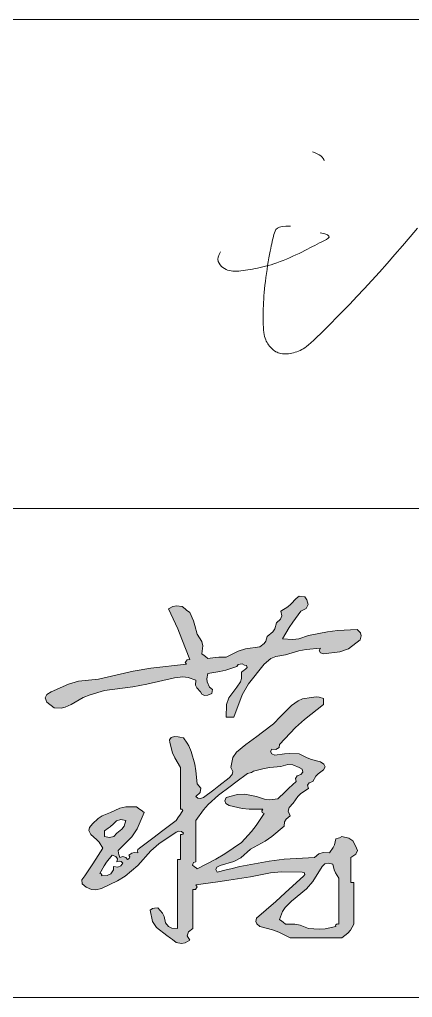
# Model space of a CAD drawing. Header units: millimetres. Extents: x 48 to 11980, y 100 to 8500.
# Drawn here: x 11422.6 to 11536.3, y 2076.8 to 2359.3 of the extents above; entities that cross this region are included whole.
import ezdxf

# ---------------------------------------------------------------- set-up
doc = ezdxf.new("R2010")
doc.units = ezdxf.units.MM
doc.linetypes.add('XKITLINE00', pattern=[0])
doc.layers.add('OtherObjectType', color=1, linetype='Continuous', lineweight=0)

# ---------------------------------------------------------------- blocks, each defined once
blk = doc.blocks.new('*A5')
at = {"layer": 'OtherObjectType'}
for points in [[(11480.27, 2175.09), (11482.39, 2175.05), (11485.88, 2176.8), (11487.97, 2177.44), (11492.08, 2178.04), (11493.37, 2179.01), (11493.88, 2179.7), (11494.28, 2181.03), (11495.86, 2182.36), (11496.46, 2183.27), (11496.92, 2185.02), (11498.13, 2186.07), (11498.49, 2186.97), (11498.24, 2188.34), (11500.19, 2189.66), (11501.09, 2190.41), (11502.64, 2192), (11503.52, 2192.66), (11505.12, 2192.49), (11505.72, 2191.67), (11506.14, 2190.27), (11505.54, 2189.14), (11503.96, 2188.34), (11501.65, 2185.23), (11500.59, 2183.63), (11498.68, 2180.37), (11501.7, 2180.15), (11503.42, 2180.38), (11506.16, 2181.37), (11511.69, 2182.41), (11514.55, 2182.75), (11520.25, 2183.03), (11521.23, 2182.06), (11521.47, 2181.23), (11521.13, 2180.04), (11517.76, 2177.53), (11515.23, 2176.58), (11510.56, 2176.05), (11509.7, 2176.35), (11509.34, 2177.05), (11509.68, 2177.71), (11505.54, 2177.28), (11503.45, 2176.87), (11499.56, 2175.72), (11496.78, 2175.29), (11495.3, 2174.65), (11493.4, 2173.06), (11488.81, 2167.36), (11486.98, 2164.2), (11484.59, 2157.78), (11482.39, 2157.78), (11482.44, 2161.36), (11483.13, 2163.31), (11485.47, 2166.42), (11486.56, 2167.99), (11486.86, 2168.96), (11486.8, 2170.74), (11488.12, 2171.73), (11488.46, 2172.06), (11488.22, 2172.63), (11487.68, 2172.73), (11487, 2173.17), (11485.87, 2173), (11485.47, 2172.4), (11482.28, 2171.31), (11480.56, 2170.9), (11477.11, 2170.4), (11476.78, 2168.82), (11476.87, 2167.93), (11477.55, 2166.42), (11478.43, 2165.75), (11478.2, 2164.54), (11477.11, 2164.09), (11476.09, 2164.02), (11475.31, 2164.37), (11474.91, 2165.09), (11473.85, 2166.22), (11473.54, 2167.02), (11473.59, 2168.41), (11471.35, 2169.23), (11469.89, 2169.38), (11467.43, 2169.07), (11459.47, 2167.24), (11455.39, 2166.5), (11447.18, 2165.42), (11443.06, 2164.24), (11441.05, 2163.41), (11437.5, 2161.43), (11435.84, 2160.59), (11434.66, 2160.35), (11432.66, 2160.44), (11430.46, 2162.1), (11430, 2163.31), (11430.45, 2164.33), (11431.78, 2165.09), (11436.76, 2167.32), (11439.69, 2168.1), (11445.42, 2168.74), (11455.43, 2171.05), (11460.6, 2171.92), (11470.95, 2173.06), (11470.55, 2173.57), (11471.05, 2174.33), (11471.83, 2174.39), (11469.6, 2180.29), (11468.37, 2183.22), (11465.67, 2189.01), (11466.96, 2189.75), (11468.04, 2189.94), (11469.63, 2189.67), (11471.83, 2188.01), (11472.91, 2185.53), (11473.36, 2184.26), (11474.03, 2181.7), (11475.34, 2179.63), (11475.64, 2178.33), (11475.35, 2176.05), (11477.11, 2174.72), (11479.2, 2175.02)], [(11498.24, 2143.49), (11495.01, 2143.21), (11493.39, 2142.94), (11495.62, 2147.12), (11496.48, 2146.81), (11499.26, 2147.17), (11500.7, 2147.24), (11503.52, 2147.15), (11505.82, 2146), (11507.09, 2145.52), (11509.68, 2144.82), (11510.68, 2144.21), (11510.99, 2143.41), (11510.56, 2142.49), (11509.01, 2141.37), (11508.35, 2140.66), (11507.48, 2139.17), (11506.43, 2138.77), (11505.96, 2138.06), (11506.16, 2137.18), (11504.01, 2135.72), (11503.08, 2134.8), (11501.76, 2132.86), (11500.59, 2131.66), (11500.34, 2130.63), (11500.88, 2129.2), (11499.71, 2128.24), (11499.28, 2127.52), (11499.12, 2126.21), (11495.58, 2123.3), (11493.62, 2121.95), (11489.44, 2119.57), (11486.6, 2117.13), (11484.64, 2116.09), (11480.63, 2114.92), (11479.72, 2114.43), (11479.41, 2113.72), (11479.75, 2112.92), (11486.36, 2114.59), (11494.85, 2116.14), (11499.21, 2116.67), (11507.92, 2117.24), (11509.22, 2118.29), (11510.43, 2118.66), (11512.32, 2118.57), (11513.39, 2120.05), (11513.77, 2120.9), (11514.08, 2122.56), (11514.83, 2122.74), (11515.2, 2122.88), (11515.84, 2123.22), (11517.89, 2122.8), (11519.01, 2122.05), (11519.8, 2120.57), (11520.35, 2119.24), (11519.91, 2118.12), (11518.48, 2117.24), (11518.48, 2109.93), (11519.36, 2109.93), (11519.36, 2097.97), (11518.36, 2096.21), (11517.61, 2095.36), (11515.84, 2093.99), (11500.88, 2093.99), (11497.6, 2095.63), (11495.78, 2096.31), (11492.08, 2097.31), (11491.23, 2098.04), (11490.99, 2098.68), (11491.2, 2099.64), (11496.72, 2104.51), (11499.44, 2106.97), (11504.84, 2111.93), (11505.19, 2112.26), (11504.94, 2112.82), (11504.4, 2112.92), (11498.38, 2113.07), (11495.25, 2112.8), (11489.44, 2111.6), (11483.11, 2110.62), (11479.94, 2110.16), (11473.59, 2109.27), (11473.99, 2108.76), (11473.49, 2108), (11472.71, 2107.94), (11472.71, 2096.64), (11471.44, 2095.69), (11471.14, 2094.57), (11471.83, 2093.32), (11470.54, 2092.58), (11469.46, 2092.4), (11467.87, 2092.66), (11465.23, 2094.65), (11462.18, 2096.97), (11461.02, 2098.73), (11460.39, 2101.96), (11461.11, 2102.42), (11461.64, 2102.58), (11462.59, 2102.63), (11463.96, 2101.09), (11464.45, 2100.14), (11464.79, 2098.31), (11465.65, 2097.23), (11466.66, 2096.76), (11468.31, 2096.64), (11468.31, 2116.58), (11469.19, 2116.58), (11469.19, 2123.89), (11469.58, 2123.85), (11469.88, 2123.96), (11470.07, 2124.22), (11469.44, 2124.7), (11468.7, 2124.81), (11467.87, 2124.55), (11462.88, 2121.13), (11460.62, 2119.14), (11456.87, 2114.92), (11453.16, 2111.85), (11450.97, 2110.47), (11446.3, 2108.27), (11444.63, 2107.84), (11443.43, 2107.93), (11441.9, 2108.61), (11440.76, 2109.62), (11440.6, 2110.76), (11441.46, 2111.93), (11446.74, 2119.9), (11445.59, 2121.61), (11444.87, 2122.43), (11443.22, 2123.89), (11442.66, 2125.02), (11442.79, 2125.87), (11443.66, 2126.88), (11445.39, 2128.49), (11446.53, 2129.21), (11448.94, 2130.2), (11451.6, 2131.44), (11453.31, 2131.82), (11456.43, 2131.86), (11458.63, 2130.2), (11456.63, 2125.5), (11455.06, 2123.19), (11451.14, 2119.24), (11451.27, 2118.43), (11451.36, 2118.03), (11451.58, 2117.24), (11452.47, 2117.51), (11453.38, 2117.23), (11453.79, 2116.58), (11454.35, 2116.93), (11454.5, 2117.4), (11454.23, 2117.91), (11455.04, 2118.49), (11455.76, 2118.67), (11456.87, 2118.57), (11456.7, 2119.11), (11456.83, 2119.49), (11457.31, 2119.9), (11467.87, 2127.88), (11469.63, 2130.53), (11469.83, 2130.79), (11469.58, 2131.17), (11469.19, 2131.2), (11469.19, 2143.16), (11467.5, 2145.95), (11466.86, 2147.45), (11466.11, 2150.47), (11466.01, 2151.24), (11466.48, 2151.83), (11467.43, 2152.13), (11468.49, 2152.03), (11469.02, 2151.97), (11470.07, 2151.8), (11471.14, 2150.27), (11471.59, 2149.46), (11472.27, 2147.81), (11473.27, 2144.13), (11473.62, 2142.25), (11474.03, 2138.51), (11475.03, 2137.25), (11474.87, 2135.96), (11473.59, 2134.85), (11474.22, 2134.37), (11474.96, 2134.26), (11475.79, 2134.52), (11483.27, 2140.17), (11484.15, 2141.17), (11484.28, 2142.03), (11483.71, 2143.16), (11484.35, 2146.09), (11485.39, 2147.66), (11488.12, 2149.8), (11496.04, 2155.78), (11501.32, 2161.1), (11503.17, 2162.48), (11504.5, 2163.02), (11507.04, 2163.43), (11508.43, 2163.64), (11509.28, 2163.56), (11510.56, 2163.09), (11510.56, 2161.43), (11505.01, 2157.08), (11502.43, 2154.73), (11497.8, 2149.8), (11497.68, 2148.96), (11496.72, 2148.37), (11495.6, 2148.47), (11495.25, 2147.81), (11495.62, 2147.12), (11450.44, 2117.5), (11449.38, 2117.91), (11447.8, 2115.85), (11447.09, 2114.78), (11445.86, 2112.59), (11446.21, 2112.45), (11446.36, 2112.22), (11446.3, 2111.93), (11447.96, 2112.04), (11448.97, 2112.52), (11449.82, 2113.59), (11449.82, 2114.59), (11450.99, 2114.43), (11451.93, 2114.79), (11452.47, 2115.58), (11452, 2116.01), (11451.38, 2116.12), (11450.7, 2115.92), (11450.91, 2116.79), (11450.44, 2117.5), (11495.62, 2147.12), (11510.93, 2115.34), (11510.12, 2114.59), (11507.44, 2110.24), (11505.6, 2108.16), (11501.32, 2104.62), (11499.43, 2102.72), (11498.68, 2101.59), (11497.8, 2099.3), (11499.56, 2097.97), (11502.29, 2097.94), (11503.77, 2097.64), (11506.16, 2096.64), (11509.34, 2096.48), (11511.03, 2096.62), (11514.08, 2097.31), (11514, 2097.68), (11514.47, 2098.04), (11514.96, 2097.97), (11514.96, 2111.26), (11513.98, 2112.77), (11513.62, 2113.6), (11513.2, 2115.25), (11511.99, 2115.57), (11510.93, 2115.34), (11495.62, 2147.12), (11453.35, 2127.88), (11451.89, 2128.15), (11450.68, 2127.81), (11449.82, 2126.88), (11447.18, 2124.89), (11447.18, 2123.22), (11448.64, 2122.95), (11449.85, 2123.29), (11450.7, 2124.22), (11452.24, 2125.42), (11452.84, 2126.25), (11453.35, 2127.88), (11495.62, 2147.12), (11493.39, 2142.94), (11490.32, 2142.16), (11489.69, 2141.8), (11489.32, 2141.65), (11488.56, 2141.5), (11480.19, 2135.19), (11477.17, 2132.48), (11475.82, 2130.99), (11473.59, 2127.88), (11473.59, 2115.92), (11472.91, 2115.72), (11472.67, 2115), (11473.15, 2114.59), (11474.03, 2113.92), (11479.42, 2116.68), (11482.01, 2118.23), (11486.8, 2121.56), (11489.76, 2124.72), (11491.1, 2126.4), (11493.4, 2129.87), (11492.84, 2130.22), (11492.68, 2130.69), (11492.96, 2131.2), (11489.05, 2131.12), (11487.01, 2131.33), (11483.27, 2132.2), (11482.28, 2132.8), (11481.97, 2133.61), (11482.39, 2134.52), (11485.7, 2135.44), (11487.78, 2135.52), (11491.2, 2134.85), (11493.43, 2134.03), (11494.9, 2133.87), (11497.36, 2134.19), (11499.45, 2136.2), (11500.5, 2137.19), (11502.64, 2139.17), (11502.44, 2140.05), (11502.91, 2140.76), (11503.96, 2141.17), (11504.58, 2141.83), (11504.39, 2142.69), (11503.52, 2143.16), (11501.67, 2143.95), (11500.23, 2144.04)]]:
    blk.add_hatch(color=7, dxfattribs=at).paths.add_polyline_path(points, flags=17)
at = {"layer": 'OtherObjectType', "color": 7, "linetype": 'XKITLINE00', "lineweight": 0}
for p, q in [((10798, 2359.29), (11879.38, 2359.29)), ((11507.39, 2321.04), (11508.11, 2320.79)), ((11508.11, 2320.79), (11508.76, 2320.51)), ((11508.76, 2320.51), (11509.33, 2320.2)), ((11509.33, 2320.2), (11509.81, 2319.87)), ((11509.81, 2319.87), (11510.2, 2319.52)), ((11510.2, 2319.52), (11510.48, 2319.17)), ((11510.48, 2319.17), (11510.66, 2318.81)), ((11510.66, 2318.81), (11510.72, 2318.45)), ((11496.2, 2297.16), (11496.07, 2296.67)), ((11496.34, 2297.66), (11496.2, 2297.16)), ((11496.52, 2298.14), (11496.34, 2297.66)), ((11496.8, 2298.6), (11496.52, 2298.14)), ((11497.2, 2298.99), (11496.8, 2298.6)), ((11497.77, 2299.32), (11497.2, 2298.99)), ((11498.56, 2299.54), (11497.77, 2299.32)), ((11499.61, 2299.64), (11498.56, 2299.54)), ((11500.95, 2299.6), (11499.61, 2299.64)), ((11510.91, 2297.36), (11509.57, 2297.67)), ((11511.74, 2297.05), (11510.91, 2297.36)), ((11512.13, 2296.73), (11511.74, 2297.05)), ((11535.61, 2296.49), (11537.77, 2298.99)), ((11495.55, 2294.53), (11495.41, 2293.88)), ((11495.68, 2295.12), (11495.55, 2294.53)), ((11495.82, 2295.67), (11495.68, 2295.12)), ((11495.94, 2296.18), (11495.82, 2295.67)), ((11496.07, 2296.67), (11495.94, 2296.18)), ((11508.05, 2294.05), (11508.74, 2294.41)), ((11508.74, 2294.41), (11509.42, 2294.76)), ((11509.42, 2294.76), (11510.11, 2295.1)), ((11510.11, 2295.1), (11510.8, 2295.44)), ((11510.8, 2295.44), (11511.41, 2295.77)), ((11511.41, 2295.77), (11511.89, 2296.1)), ((11511.89, 2296.1), (11512.16, 2296.42)), ((11512.16, 2296.42), (11512.13, 2296.73)), ((11533.41, 2293.94), (11535.61, 2296.49)), ((11480.31, 2291.38), (11480.06, 2290.68)), ((11480.78, 2292.14), (11480.31, 2291.38)), ((11494.93, 2291.41), (11494.75, 2290.4)), ((11495.1, 2292.33), (11494.93, 2291.41)), ((11495.26, 2293.15), (11495.1, 2292.33)), ((11495.41, 2293.88), (11495.26, 2293.15)), ((11501.68, 2290.89), (11502.58, 2291.3)), ((11502.58, 2291.3), (11503.46, 2291.72)), ((11503.46, 2291.72), (11504.31, 2292.12)), ((11504.31, 2292.12), (11505.12, 2292.53)), ((11505.12, 2292.53), (11505.89, 2292.92)), ((11505.89, 2292.92), (11506.63, 2293.3)), ((11506.63, 2293.3), (11507.35, 2293.68)), ((11507.35, 2293.68), (11508.05, 2294.05)), ((11528.95, 2288.85), (11531.19, 2291.39)), ((11531.19, 2291.39), (11533.41, 2293.94)), ((11480.06, 2290.68), (11480, 2290.02)), ((11480, 2290.02), (11480.09, 2289.43)), ((11480.09, 2289.43), (11480.31, 2288.89)), ((11480.31, 2288.89), (11480.63, 2288.41)), ((11494.57, 2289.32), (11494.38, 2288.2)), ((11494.56, 2288.23), (11495.37, 2288.47)), ((11494.75, 2290.4), (11494.57, 2289.32)), ((11495.37, 2288.47), (11496.21, 2288.74)), ((11496.21, 2288.74), (11497.08, 2289.04)), ((11497.08, 2289.04), (11497.98, 2289.36)), ((11497.98, 2289.36), (11498.89, 2289.72)), ((11498.89, 2289.72), (11499.82, 2290.09)), ((11499.82, 2290.09), (11500.75, 2290.49)), ((11500.75, 2290.49), (11501.68, 2290.89)), ((11526.71, 2286.35), (11528.95, 2288.85)), ((11480.63, 2288.41), (11481.01, 2287.99)), ((11481.01, 2287.99), (11481.44, 2287.63)), ((11481.44, 2287.63), (11481.88, 2287.34)), ((11481.88, 2287.34), (11482.34, 2287.1)), ((11482.34, 2287.1), (11482.81, 2286.92)), ((11482.81, 2286.92), (11483.29, 2286.79)), ((11483.29, 2286.79), (11483.8, 2286.69)), ((11483.8, 2286.69), (11484.32, 2286.64)), ((11484.32, 2286.64), (11484.87, 2286.61)), ((11484.87, 2286.61), (11485.44, 2286.62)), ((11485.44, 2286.62), (11486.04, 2286.64)), ((11486.04, 2286.64), (11486.65, 2286.69)), ((11486.65, 2286.69), (11487.3, 2286.76)), ((11487.3, 2286.76), (11487.96, 2286.84)), ((11487.96, 2286.84), (11488.63, 2286.94)), ((11488.63, 2286.94), (11489.33, 2287.06)), ((11489.33, 2287.06), (11490.04, 2287.18)), ((11490.04, 2287.18), (11490.76, 2287.32)), ((11490.76, 2287.32), (11491.49, 2287.47)), ((11491.49, 2287.47), (11492.23, 2287.63)), ((11492.23, 2287.63), (11492.99, 2287.81)), ((11492.99, 2287.81), (11493.76, 2288.01)), ((11493.76, 2288.01), (11494.56, 2288.23)), ((11494.03, 2285.88), (11493.87, 2284.72)), ((11494.2, 2287.04), (11494.03, 2285.88)), ((11494.38, 2288.2), (11494.2, 2287.04)), ((11524.5, 2283.89), (11526.71, 2286.35)), ((11493.73, 2283.59), (11493.6, 2282.51)), ((11493.87, 2284.72), (11493.73, 2283.59)), ((11522.31, 2281.52), (11524.5, 2283.89)), ((11493.4, 2280.46), (11493.32, 2279.48)), ((11493.49, 2281.46), (11493.4, 2280.46)), ((11493.6, 2282.51), (11493.49, 2281.46)), ((11520.18, 2279.24), (11522.31, 2281.52)), ((11493.2, 2277.57), (11493.16, 2276.64)), ((11493.26, 2278.52), (11493.2, 2277.57)), ((11493.32, 2279.48), (11493.26, 2278.52)), ((11518.13, 2277.08), (11520.18, 2279.24)), ((11493.1, 2274.77), (11493.08, 2273.84)), ((11493.13, 2275.7), (11493.1, 2274.77)), ((11493.16, 2276.64), (11493.13, 2275.7)), ((11514.34, 2273.18), (11516.17, 2275.05)), ((11516.17, 2275.05), (11518.13, 2277.08)), ((11493.08, 2273.84), (11493.08, 2272.92)), ((11493.08, 2272.92), (11493.09, 2272.03)), ((11493.09, 2272.03), (11493.11, 2271.18)), ((11511.12, 2269.94), (11512.65, 2271.47)), ((11512.65, 2271.47), (11514.34, 2273.18)), ((11493.11, 2271.18), (11493.15, 2270.37)), ((11493.15, 2270.37), (11493.21, 2269.61)), ((11493.21, 2269.61), (11493.29, 2268.91)), ((11493.29, 2268.91), (11493.39, 2268.29)), ((11509.79, 2268.63), (11511.12, 2269.94)), ((11493.39, 2268.29), (11493.51, 2267.72)), ((11493.51, 2267.72), (11493.65, 2267.22)), ((11493.65, 2267.22), (11493.82, 2266.77)), ((11493.82, 2266.77), (11494, 2266.35)), ((11494, 2266.35), (11494.2, 2265.97)), ((11494.2, 2265.97), (11494.42, 2265.61)), ((11506.24, 2265.32), (11506.91, 2265.9)), ((11506.91, 2265.9), (11507.71, 2266.63)), ((11507.71, 2266.63), (11508.66, 2267.53)), ((11508.66, 2267.53), (11509.79, 2268.63)), ((11494.42, 2265.61), (11494.66, 2265.28)), ((11494.66, 2265.28), (11494.91, 2264.95)), ((11494.91, 2264.95), (11495.18, 2264.63)), ((11495.18, 2264.63), (11495.46, 2264.33)), ((11495.46, 2264.33), (11495.76, 2264.05)), ((11495.76, 2264.05), (11496.08, 2263.78)), ((11496.08, 2263.78), (11496.4, 2263.54)), ((11496.4, 2263.54), (11496.74, 2263.33)), ((11496.74, 2263.33), (11497.1, 2263.15)), ((11497.1, 2263.15), (11497.47, 2262.99)), ((11497.47, 2262.99), (11497.85, 2262.87)), ((11501.36, 2262.9), (11501.85, 2263.02)), ((11501.85, 2263.02), (11502.34, 2263.16)), ((11502.34, 2263.16), (11502.83, 2263.33)), ((11502.83, 2263.33), (11503.31, 2263.51)), ((11503.31, 2263.51), (11503.79, 2263.72)), ((11503.79, 2263.72), (11504.25, 2263.95)), ((11504.25, 2263.95), (11504.7, 2264.2)), ((11504.7, 2264.2), (11505.16, 2264.49)), ((11505.16, 2264.49), (11505.67, 2264.86)), ((11505.67, 2264.86), (11506.24, 2265.32)), ((11497.85, 2262.87), (11498.24, 2262.77)), ((11498.24, 2262.77), (11498.65, 2262.71)), ((11498.65, 2262.71), (11499.07, 2262.67)), ((11499.07, 2262.67), (11499.5, 2262.67)), ((11499.5, 2262.67), (11499.95, 2262.69)), ((11499.95, 2262.69), (11500.41, 2262.73)), ((11500.41, 2262.73), (11500.88, 2262.8)), ((11500.88, 2262.8), (11501.36, 2262.9)), ((10798, 2218.03), (11879.38, 2218.03)), ((11503.52, 2192.66), (11502.64, 2192)), ((11505.12, 2192.49), (11503.52, 2192.66)), ((11505.72, 2191.67), (11505.12, 2192.49)), ((11466.96, 2189.75), (11465.67, 2189.01)), ((11468.04, 2189.94), (11466.96, 2189.75)), ((11469.63, 2189.67), (11468.04, 2189.94)), ((11470.51, 2189.01), (11469.63, 2189.67)), ((11500.19, 2189.66), (11498.24, 2188.34)), ((11501.09, 2190.41), (11500.19, 2189.66)), ((11502.64, 2192), (11501.09, 2190.41)), ((11505.54, 2189.14), (11506.14, 2190.27)), ((11506.14, 2190.27), (11505.72, 2191.67)), ((11465.67, 2189.01), (11468.37, 2183.22)), ((11470.95, 2188.68), (11470.51, 2189.01)), ((11471.83, 2188.01), (11470.95, 2188.68)), ((11472.91, 2185.53), (11471.83, 2188.01)), ((11498.49, 2186.97), (11498.13, 2186.07)), ((11498.24, 2188.34), (11498.49, 2186.97)), ((11501.65, 2185.23), (11503.96, 2188.34)), ((11503.96, 2188.34), (11505.54, 2189.14)), ((11473.36, 2184.26), (11472.91, 2185.53)), ((11474.03, 2181.7), (11473.36, 2184.26)), ((11496.92, 2185.02), (11496.46, 2183.27)), ((11498.13, 2186.07), (11496.92, 2185.02)), ((11500.59, 2183.63), (11501.65, 2185.23)), ((11468.37, 2183.22), (11469.6, 2180.29)), ((11475.34, 2179.63), (11474.03, 2181.7)), ((11495.86, 2182.36), (11494.28, 2181.03)), ((11496.46, 2183.27), (11495.86, 2182.36)), ((11498.68, 2180.37), (11500.59, 2183.63)), ((11506.16, 2181.37), (11503.42, 2180.38)), ((11511.69, 2182.41), (11506.16, 2181.37)), ((11514.55, 2182.75), (11511.69, 2182.41)), ((11520.25, 2183.03), (11514.55, 2182.75)), ((11521.23, 2182.06), (11520.25, 2183.03)), ((11521.13, 2180.04), (11521.47, 2181.23)), ((11521.47, 2181.23), (11521.23, 2182.06)), ((11469.6, 2180.29), (11471.83, 2174.39)), ((11475.64, 2178.33), (11475.34, 2179.63)), ((11475.35, 2176.05), (11475.64, 2178.33)), ((11493.37, 2179.01), (11492.08, 2178.04)), ((11493.88, 2179.7), (11493.37, 2179.01)), ((11494.28, 2181.03), (11493.88, 2179.7)), ((11501.7, 2180.15), (11498.68, 2180.37)), ((11503.42, 2180.38), (11501.7, 2180.15)), ((11517.76, 2177.53), (11521.13, 2180.04)), ((11476.06, 2175.52), (11475.35, 2176.05)), ((11476.41, 2175.25), (11476.06, 2175.52)), ((11485.88, 2176.8), (11482.39, 2175.05)), ((11487.97, 2177.44), (11485.88, 2176.8)), ((11492.08, 2178.04), (11487.97, 2177.44)), ((11496.78, 2175.29), (11499.56, 2175.72)), ((11499.56, 2175.72), (11503.45, 2176.87)), ((11503.45, 2176.87), (11505.54, 2177.28)), ((11505.54, 2177.28), (11509.68, 2177.71)), ((11509.68, 2177.71), (11509.34, 2177.05)), ((11509.34, 2177.05), (11509.7, 2176.35)), ((11509.7, 2176.35), (11510.56, 2176.05)), ((11510.56, 2176.05), (11515.23, 2176.58)), ((11515.23, 2176.58), (11517.76, 2177.53)), ((11470.95, 2173.06), (11460.6, 2171.92)), ((11471.05, 2174.33), (11470.55, 2173.57)), ((11470.55, 2173.57), (11470.95, 2173.06)), ((11471.83, 2174.39), (11471.05, 2174.33)), ((11477.11, 2174.72), (11476.41, 2175.25)), ((11479.2, 2175.02), (11477.11, 2174.72)), ((11480.27, 2175.09), (11479.2, 2175.02)), ((11482.39, 2175.05), (11480.27, 2175.09)), ((11485.47, 2172.4), (11485.87, 2173)), ((11485.87, 2173), (11487, 2173.17)), ((11487, 2173.17), (11487.68, 2172.73)), ((11487.68, 2172.73), (11488.22, 2172.63)), ((11488.22, 2172.63), (11488.46, 2172.06)), ((11488.81, 2167.36), (11493.4, 2173.06)), ((11493.4, 2173.06), (11495.3, 2174.65)), ((11495.3, 2174.65), (11496.78, 2175.29)), ((11455.43, 2171.05), (11445.42, 2168.74)), ((11460.6, 2171.92), (11455.43, 2171.05)), ((11476.78, 2168.82), (11477.11, 2170.4)), ((11477.11, 2170.4), (11480.56, 2170.9)), ((11480.56, 2170.9), (11482.28, 2171.31)), ((11482.28, 2171.31), (11485.47, 2172.4)), ((11487.32, 2171.13), (11486.8, 2170.74)), ((11486.8, 2170.74), (11486.86, 2168.96)), ((11487.59, 2171.33), (11487.32, 2171.13)), ((11488.12, 2171.73), (11487.59, 2171.33)), ((11488.46, 2172.06), (11488.12, 2171.73)), ((11436.76, 2167.32), (11431.78, 2165.09)), ((11439.69, 2168.1), (11436.76, 2167.32)), ((11445.42, 2168.74), (11439.69, 2168.1)), ((11455.39, 2166.5), (11459.47, 2167.24)), ((11459.47, 2167.24), (11467.43, 2169.07)), ((11467.43, 2169.07), (11469.89, 2169.38)), ((11469.89, 2169.38), (11471.35, 2169.23)), ((11471.35, 2169.23), (11473.59, 2168.41)), ((11473.59, 2168.41), (11473.54, 2167.02)), ((11473.54, 2167.02), (11473.85, 2166.22)), ((11476.87, 2167.93), (11476.78, 2168.82)), ((11477.55, 2166.42), (11476.87, 2167.93)), ((11486.56, 2167.99), (11485.47, 2166.42)), ((11486.86, 2168.96), (11486.56, 2167.99)), ((11486.98, 2164.2), (11488.81, 2167.36)), ((11430.45, 2164.33), (11430, 2163.31)), ((11431.78, 2165.09), (11430.45, 2164.33)), ((11441.05, 2163.41), (11443.06, 2164.24)), ((11443.06, 2164.24), (11447.18, 2165.42)), ((11447.18, 2165.42), (11455.39, 2166.5)), ((11473.85, 2166.22), (11474.91, 2165.09)), ((11474.91, 2165.09), (11475.31, 2164.37)), ((11475.31, 2164.37), (11476.09, 2164.02)), ((11477.11, 2164.09), (11478.2, 2164.54)), ((11478.43, 2165.75), (11477.55, 2166.42)), ((11478.2, 2164.54), (11478.43, 2165.75)), ((11485.47, 2166.42), (11483.13, 2163.31)), ((11484.59, 2157.78), (11486.98, 2164.2)), ((11430, 2163.31), (11430.46, 2162.1)), ((11430.46, 2162.1), (11431.34, 2161.43)), ((11431.34, 2161.43), (11431.78, 2161.1)), ((11435.84, 2160.59), (11437.5, 2161.43)), ((11437.5, 2161.43), (11441.05, 2163.41)), ((11476.09, 2164.02), (11477.11, 2164.09)), ((11482.44, 2161.36), (11482.39, 2157.78)), ((11483.13, 2163.31), (11482.44, 2161.36)), ((11503.17, 2162.48), (11501.32, 2161.1)), ((11504.5, 2163.02), (11503.17, 2162.48)), ((11507.04, 2163.43), (11504.5, 2163.02)), ((11505.01, 2157.08), (11510.56, 2161.43)), ((11508.43, 2163.64), (11507.04, 2163.43)), ((11509.28, 2163.56), (11508.43, 2163.64)), ((11510.56, 2163.09), (11509.28, 2163.56)), ((11510.56, 2162.43), (11510.56, 2163.09)), ((11510.56, 2162.1), (11510.56, 2162.43)), ((11510.56, 2161.43), (11510.56, 2162.1)), ((11431.78, 2161.1), (11432.66, 2160.44)), ((11432.66, 2160.44), (11434.66, 2160.35)), ((11434.66, 2160.35), (11435.84, 2160.59)), ((11499.21, 2158.97), (11498.15, 2157.91)), ((11501.32, 2161.1), (11499.21, 2158.97)), ((11482.39, 2157.78), (11483.27, 2157.78)), ((11483.27, 2157.78), (11483.71, 2157.78)), ((11483.71, 2157.78), (11484.59, 2157.78)), ((11496.04, 2155.78), (11492.87, 2153.39)), ((11498.15, 2157.91), (11496.04, 2155.78)), ((11502.43, 2154.73), (11505.01, 2157.08)), ((11492.87, 2153.39), (11491.28, 2152.2)), ((11497.8, 2149.8), (11502.43, 2154.73)), ((11466.48, 2151.83), (11466.01, 2151.24)), ((11466.01, 2151.24), (11466.11, 2150.47)), ((11466.11, 2150.47), (11466.86, 2147.45)), ((11467.43, 2152.13), (11466.48, 2151.83)), ((11468.49, 2152.03), (11467.43, 2152.13)), ((11469.02, 2151.97), (11468.49, 2152.03)), ((11470.07, 2151.8), (11469.02, 2151.97)), ((11471.14, 2150.27), (11470.07, 2151.8)), ((11471.59, 2149.46), (11471.14, 2150.27)), ((11491.28, 2152.2), (11488.12, 2149.8)), ((11466.86, 2147.45), (11467.5, 2145.95)), ((11472.27, 2147.81), (11471.59, 2149.46)), ((11473.27, 2144.13), (11472.27, 2147.81)), ((11485.39, 2147.66), (11484.35, 2146.09)), ((11488.12, 2149.8), (11485.39, 2147.66)), ((11495.25, 2147.81), (11495.6, 2148.47)), ((11495.62, 2147.12), (11495.25, 2147.81)), ((11495.6, 2148.47), (11496.72, 2148.37)), ((11499.26, 2147.17), (11496.48, 2146.81)), ((11496.72, 2148.37), (11497.68, 2148.96)), ((11497.68, 2148.96), (11497.8, 2149.8)), ((11500.7, 2147.24), (11499.26, 2147.17)), ((11503.52, 2147.15), (11500.7, 2147.24)), ((11467.5, 2145.95), (11469.19, 2143.16)), ((11484.35, 2146.09), (11483.71, 2143.16)), ((11496.48, 2146.81), (11495.62, 2147.12)), ((11505.82, 2146), (11503.52, 2147.15)), ((11507.09, 2145.52), (11505.82, 2146)), ((11509.68, 2144.82), (11507.09, 2145.52)), ((11510.68, 2144.21), (11509.68, 2144.82)), ((11469.19, 2143.16), (11469.19, 2138.37)), ((11473.62, 2142.25), (11473.27, 2144.13)), ((11474.03, 2138.51), (11473.62, 2142.25)), ((11483.71, 2143.16), (11484.28, 2142.03)), ((11484.28, 2142.03), (11484.15, 2141.17)), ((11489.32, 2141.65), (11488.56, 2141.5)), ((11489.69, 2141.8), (11489.32, 2141.65)), ((11490.32, 2142.16), (11489.69, 2141.8)), ((11493.39, 2142.94), (11490.32, 2142.16)), ((11495.01, 2143.21), (11493.39, 2142.94)), ((11498.24, 2143.49), (11495.01, 2143.21)), ((11500.23, 2144.04), (11498.24, 2143.49)), ((11501.67, 2143.95), (11500.23, 2144.04)), ((11503.52, 2143.16), (11501.67, 2143.95)), ((11504.39, 2142.69), (11503.52, 2143.16)), ((11503.96, 2141.17), (11504.58, 2141.83)), ((11504.58, 2141.83), (11504.39, 2142.69)), ((11509.01, 2141.37), (11510.56, 2142.49)), ((11510.56, 2142.49), (11510.99, 2143.41)), ((11510.99, 2143.41), (11510.68, 2144.21)), ((11483.27, 2140.17), (11480.28, 2137.91)), ((11484.15, 2141.17), (11483.27, 2140.17)), ((11485.21, 2138.97), (11483.54, 2137.71)), ((11488.56, 2141.5), (11485.21, 2138.97)), ((11500.5, 2137.19), (11502.64, 2139.17)), ((11502.44, 2140.05), (11502.91, 2140.76)), ((11502.64, 2139.17), (11502.44, 2140.05)), ((11502.91, 2140.76), (11503.96, 2141.17)), ((11505.96, 2138.06), (11506.43, 2138.77)), ((11506.43, 2138.77), (11507.48, 2139.17)), ((11507.48, 2139.17), (11508.35, 2140.66)), ((11508.35, 2140.66), (11509.01, 2141.37)), ((11469.19, 2138.37), (11469.19, 2135.98)), ((11469.19, 2135.98), (11469.19, 2131.2)), ((11473.59, 2134.85), (11474.87, 2135.96)), ((11475.03, 2137.25), (11474.03, 2138.51)), ((11474.87, 2135.96), (11475.03, 2137.25)), ((11478.78, 2136.78), (11475.79, 2134.52)), ((11480.28, 2137.91), (11478.78, 2136.78)), ((11483.54, 2137.71), (11480.19, 2135.19)), ((11497.36, 2134.19), (11499.45, 2136.2)), ((11499.45, 2136.2), (11500.5, 2137.19)), ((11504.01, 2135.72), (11506.16, 2137.18)), ((11506.16, 2137.18), (11505.96, 2138.06)), ((11474.22, 2134.37), (11473.59, 2134.85)), ((11474.96, 2134.26), (11474.22, 2134.37)), ((11475.79, 2134.52), (11474.96, 2134.26)), ((11480.19, 2135.19), (11477.17, 2132.48)), ((11481.97, 2133.61), (11482.39, 2134.52)), ((11482.28, 2132.8), (11481.97, 2133.61)), ((11482.39, 2134.52), (11485.7, 2135.44)), ((11485.7, 2135.44), (11487.78, 2135.52)), ((11487.78, 2135.52), (11491.2, 2134.85)), ((11491.2, 2134.85), (11493.43, 2134.03)), ((11493.43, 2134.03), (11494.9, 2133.87)), ((11494.9, 2133.87), (11497.36, 2134.19)), ((11501.76, 2132.86), (11503.08, 2134.8)), ((11503.08, 2134.8), (11504.01, 2135.72)), ((11448.94, 2130.2), (11446.53, 2129.21)), ((11451.6, 2131.44), (11448.94, 2130.2)), ((11453.31, 2131.82), (11451.6, 2131.44)), ((11456.43, 2131.86), (11453.31, 2131.82)), ((11457.31, 2131.2), (11456.43, 2131.86)), ((11456.63, 2125.5), (11458.63, 2130.2)), ((11457.75, 2130.87), (11457.31, 2131.2)), ((11458.63, 2130.2), (11457.75, 2130.87)), ((11469.63, 2130.53), (11468.93, 2129.47)), ((11469.19, 2131.2), (11469.58, 2131.17)), ((11469.58, 2131.17), (11469.83, 2130.79)), ((11469.83, 2130.79), (11469.63, 2130.53)), ((11475.82, 2130.99), (11473.59, 2127.88)), ((11477.17, 2132.48), (11475.82, 2130.99)), ((11483.27, 2132.2), (11482.28, 2132.8)), ((11487.01, 2131.33), (11483.27, 2132.2)), ((11489.05, 2131.12), (11487.01, 2131.33)), ((11492.96, 2131.2), (11489.05, 2131.12)), ((11492.68, 2130.69), (11492.96, 2131.2)), ((11492.84, 2130.22), (11492.68, 2130.69)), ((11493.4, 2129.87), (11492.84, 2130.22)), ((11500.34, 2130.63), (11500.59, 2131.66)), ((11500.88, 2129.2), (11500.34, 2130.63)), ((11500.59, 2131.66), (11501.76, 2132.86)), ((11445.39, 2128.49), (11443.66, 2126.88)), ((11446.53, 2129.21), (11445.39, 2128.49)), ((11450.68, 2127.81), (11449.82, 2126.88)), ((11451.89, 2128.15), (11450.68, 2127.81)), ((11453.35, 2127.88), (11451.89, 2128.15)), ((11452.84, 2126.25), (11453.35, 2127.88)), ((11467.87, 2127.88), (11463.64, 2124.69)), ((11468.57, 2128.94), (11467.87, 2127.88)), ((11468.93, 2129.47), (11468.57, 2128.94)), ((11473.59, 2127.88), (11473.59, 2123.09)), ((11491.1, 2126.4), (11493.4, 2129.87)), ((11499.12, 2126.21), (11499.28, 2127.52)), ((11499.28, 2127.52), (11499.71, 2128.24)), ((11499.71, 2128.24), (11500.88, 2129.2)), ((11442.79, 2125.87), (11442.66, 2125.02)), ((11442.66, 2125.02), (11443.22, 2123.89)), ((11443.66, 2126.88), (11442.79, 2125.87)), ((11448.24, 2125.68), (11447.18, 2124.89)), ((11447.18, 2124.89), (11447.18, 2124.22)), ((11448.77, 2126.08), (11448.24, 2125.68)), ((11449.82, 2126.88), (11448.77, 2126.08)), ((11450.7, 2124.22), (11452.24, 2125.42)), ((11452.24, 2125.42), (11452.84, 2126.25)), ((11455.06, 2123.19), (11456.63, 2125.5)), ((11463.64, 2124.69), (11461.53, 2123.09)), ((11462.88, 2121.13), (11467.87, 2124.55)), ((11467.87, 2124.55), (11468.7, 2124.81)), ((11468.7, 2124.81), (11469.44, 2124.7)), ((11469.44, 2124.7), (11470.07, 2124.22)), ((11486.8, 2121.56), (11489.76, 2124.72)), ((11489.76, 2124.72), (11491.1, 2126.4)), ((11495.58, 2123.3), (11499.12, 2126.21)), ((11443.22, 2123.89), (11444.87, 2122.43)), ((11444.87, 2122.43), (11445.59, 2121.61)), ((11447.18, 2124.22), (11447.18, 2123.89)), ((11447.18, 2123.89), (11447.18, 2123.22)), ((11447.18, 2123.22), (11448.64, 2122.95)), ((11448.64, 2122.95), (11449.85, 2123.29)), ((11449.85, 2123.29), (11450.7, 2124.22)), ((11451.14, 2119.24), (11455.06, 2123.19)), ((11461.53, 2123.09), (11457.31, 2119.9)), ((11469.58, 2123.85), (11469.19, 2123.89)), ((11469.19, 2123.89), (11469.19, 2120.97)), ((11469.88, 2123.96), (11469.58, 2123.85)), ((11470.07, 2124.22), (11469.88, 2123.96)), ((11473.59, 2123.09), (11473.59, 2120.7)), ((11489.44, 2119.57), (11493.62, 2121.95)), ((11493.62, 2121.95), (11495.58, 2123.3)), ((11514.08, 2122.56), (11513.77, 2120.9)), ((11514.83, 2122.74), (11514.08, 2122.56)), ((11515.2, 2122.88), (11514.83, 2122.74)), ((11515.84, 2123.22), (11515.2, 2122.88)), ((11517.89, 2122.8), (11515.84, 2123.22)), ((11519.01, 2122.05), (11517.89, 2122.8)), ((11519.8, 2120.57), (11519.01, 2122.05)), ((11446.74, 2119.9), (11444.63, 2116.71)), ((11445.59, 2121.61), (11446.74, 2119.9)), ((11451.27, 2118.43), (11451.14, 2119.24)), ((11456.83, 2119.49), (11456.7, 2119.11)), ((11456.7, 2119.11), (11456.87, 2118.57)), ((11457.31, 2119.9), (11456.83, 2119.49)), ((11456.87, 2114.92), (11460.62, 2119.14)), ((11460.62, 2119.14), (11462.88, 2121.13)), ((11469.19, 2120.97), (11469.19, 2119.5)), ((11469.19, 2119.5), (11469.19, 2116.58)), ((11473.59, 2120.7), (11473.59, 2115.92)), ((11482.01, 2118.23), (11486.8, 2121.56)), ((11486.6, 2117.13), (11489.44, 2119.57)), ((11513.39, 2120.05), (11512.32, 2118.57)), ((11513.77, 2120.9), (11513.39, 2120.05)), ((11520.35, 2119.24), (11519.8, 2120.57)), ((11519.91, 2118.12), (11520.35, 2119.24)), ((11444.63, 2116.71), (11443.57, 2115.12)), ((11449.38, 2117.91), (11447.8, 2115.85)), ((11450.44, 2117.5), (11449.38, 2117.91)), ((11450.91, 2116.79), (11450.44, 2117.5)), ((11450.7, 2115.92), (11450.91, 2116.79)), ((11451.38, 2116.12), (11450.7, 2115.92)), ((11451.36, 2118.03), (11451.27, 2118.43)), ((11451.58, 2117.24), (11451.36, 2118.03)), ((11452, 2116.01), (11451.38, 2116.12)), ((11452.47, 2117.51), (11451.58, 2117.24)), ((11453.38, 2117.23), (11452.47, 2117.51)), ((11453.79, 2116.58), (11453.38, 2117.23)), ((11454.35, 2116.93), (11453.79, 2116.58)), ((11455.04, 2118.49), (11454.23, 2117.91)), ((11454.23, 2117.91), (11454.5, 2117.4)), ((11454.5, 2117.4), (11454.35, 2116.93)), ((11455.76, 2118.67), (11455.04, 2118.49)), ((11456.87, 2118.57), (11455.76, 2118.67)), ((11468.66, 2116.58), (11468.31, 2116.58)), ((11468.31, 2116.58), (11468.31, 2108.61)), ((11468.84, 2116.58), (11468.66, 2116.58)), ((11469.19, 2116.58), (11468.84, 2116.58)), ((11474.03, 2113.92), (11479.42, 2116.68)), ((11479.42, 2116.68), (11482.01, 2118.23)), ((11480.63, 2114.92), (11484.64, 2116.09)), ((11484.64, 2116.09), (11486.6, 2117.13)), ((11494.85, 2116.14), (11486.36, 2114.59)), ((11499.21, 2116.67), (11494.85, 2116.14)), ((11507.92, 2117.24), (11499.21, 2116.67)), ((11509.22, 2118.29), (11507.92, 2117.24)), ((11510.43, 2118.66), (11509.22, 2118.29)), ((11512.32, 2118.57), (11510.43, 2118.66)), ((11518.48, 2117.24), (11519.91, 2118.12)), ((11518.48, 2114.32), (11518.48, 2117.24)), ((11443.57, 2115.12), (11441.46, 2111.93)), ((11447.09, 2114.78), (11445.86, 2112.59)), ((11447.8, 2115.85), (11447.09, 2114.78)), ((11448.97, 2112.52), (11449.82, 2113.59)), ((11449.82, 2114.19), (11449.82, 2114.59)), ((11449.82, 2114.59), (11450.99, 2114.43)), ((11449.82, 2113.99), (11449.82, 2114.19)), ((11449.82, 2113.59), (11449.82, 2113.99)), ((11450.99, 2114.43), (11451.93, 2114.79)), ((11451.93, 2114.79), (11452.47, 2115.58)), ((11452.47, 2115.58), (11452, 2116.01)), ((11453.16, 2111.85), (11456.87, 2114.92)), ((11472.91, 2115.72), (11472.67, 2115)), ((11472.67, 2115), (11473.15, 2114.59)), ((11473.59, 2115.92), (11472.91, 2115.72)), ((11473.15, 2114.59), (11473.5, 2114.32)), ((11473.5, 2114.32), (11473.68, 2114.19)), ((11473.68, 2114.19), (11474.03, 2113.92)), ((11479.41, 2113.72), (11479.72, 2114.43)), ((11479.75, 2112.92), (11479.41, 2113.72)), ((11479.72, 2114.43), (11480.63, 2114.92)), ((11482.39, 2113.59), (11479.75, 2112.92)), ((11483.71, 2113.92), (11482.39, 2113.59)), ((11486.36, 2114.59), (11483.71, 2113.92)), ((11510.12, 2114.59), (11507.44, 2110.24)), ((11510.93, 2115.34), (11510.12, 2114.59)), ((11511.99, 2115.57), (11510.93, 2115.34)), ((11513.2, 2115.25), (11511.99, 2115.57)), ((11513.62, 2113.6), (11513.2, 2115.25)), ((11513.98, 2112.77), (11513.62, 2113.6)), ((11518.48, 2112.86), (11518.48, 2114.32)), ((11441.46, 2111.93), (11440.6, 2110.76)), ((11440.6, 2110.76), (11440.76, 2109.62)), ((11445.86, 2112.59), (11446.21, 2112.45)), ((11446.21, 2112.45), (11446.36, 2112.22)), ((11446.36, 2112.22), (11446.3, 2111.93)), ((11446.3, 2111.93), (11447.96, 2112.04)), ((11446.3, 2108.27), (11450.97, 2110.47)), ((11447.96, 2112.04), (11448.97, 2112.52)), ((11450.97, 2110.47), (11453.16, 2111.85)), ((11479.94, 2110.16), (11483.11, 2110.62)), ((11483.11, 2110.62), (11489.44, 2111.6)), ((11489.44, 2111.6), (11495.25, 2112.8)), ((11495.25, 2112.8), (11498.38, 2113.07)), ((11498.38, 2113.07), (11504.4, 2112.92)), ((11504.84, 2111.93), (11499.44, 2106.97)), ((11504.4, 2112.92), (11504.94, 2112.82)), ((11505.19, 2112.26), (11504.84, 2111.93)), ((11504.94, 2112.82), (11505.19, 2112.26)), ((11514.96, 2111.26), (11513.98, 2112.77)), ((11514.96, 2105.95), (11514.96, 2111.26)), ((11518.48, 2109.93), (11518.48, 2112.86)), ((11440.76, 2109.62), (11441.9, 2108.61)), ((11441.9, 2108.61), (11443.43, 2107.93)), ((11443.43, 2107.93), (11444.63, 2107.84)), ((11444.63, 2107.84), (11446.3, 2108.27)), ((11468.31, 2108.61), (11468.31, 2104.62)), ((11472.71, 2107.94), (11473.49, 2108)), ((11472.71, 2103.42), (11472.71, 2107.94)), ((11473.49, 2108), (11473.99, 2108.76)), ((11473.59, 2109.27), (11479.94, 2110.16)), ((11473.99, 2108.76), (11473.59, 2109.27)), ((11505.6, 2108.16), (11501.32, 2104.62)), ((11507.44, 2110.24), (11505.6, 2108.16)), ((11518.84, 2109.93), (11518.48, 2109.93)), ((11519.01, 2109.93), (11518.84, 2109.93)), ((11519.36, 2109.93), (11519.01, 2109.93)), ((11519.36, 2105.15), (11519.36, 2109.93)), ((11499.44, 2106.97), (11496.72, 2104.51)), ((11514.96, 2103.29), (11514.96, 2105.95)), ((11519.36, 2102.76), (11519.36, 2105.15)), ((11461.11, 2102.42), (11460.39, 2101.96)), ((11460.39, 2101.96), (11461.02, 2098.73)), ((11461.64, 2102.58), (11461.11, 2102.42)), ((11462.59, 2102.63), (11461.64, 2102.58)), ((11463.96, 2101.09), (11462.59, 2102.63)), ((11468.31, 2104.62), (11468.31, 2096.64)), ((11472.71, 2101.16), (11472.71, 2103.42)), ((11496.72, 2104.51), (11491.2, 2099.64)), ((11499.43, 2102.72), (11498.68, 2101.59)), ((11501.32, 2104.62), (11499.43, 2102.72)), ((11514.96, 2097.97), (11514.96, 2103.29)), ((11519.36, 2097.97), (11519.36, 2102.76)), ((11464.45, 2100.14), (11463.96, 2101.09)), ((11464.79, 2098.31), (11464.45, 2100.14)), ((11472.71, 2096.64), (11472.71, 2101.16)), ((11491.2, 2099.64), (11490.99, 2098.68)), ((11498.68, 2101.59), (11497.8, 2099.3)), ((11497.8, 2099.3), (11498.5, 2098.77)), ((11461.02, 2098.73), (11462.18, 2096.97)), ((11462.18, 2096.97), (11465.23, 2094.65)), ((11465.65, 2097.23), (11464.79, 2098.31)), ((11466.66, 2096.76), (11465.65, 2097.23)), ((11468.31, 2096.64), (11466.66, 2096.76)), ((11471.44, 2095.69), (11472.71, 2096.64)), ((11490.99, 2098.68), (11491.23, 2098.04)), ((11491.23, 2098.04), (11492.08, 2097.31)), ((11492.08, 2097.31), (11495.78, 2096.31)), ((11495.78, 2096.31), (11497.6, 2095.63)), ((11498.5, 2098.77), (11498.85, 2098.51)), ((11498.85, 2098.51), (11499.56, 2097.97)), ((11499.56, 2097.97), (11502.29, 2097.94)), ((11502.29, 2097.94), (11503.77, 2097.64)), ((11503.77, 2097.64), (11506.16, 2096.64)), ((11506.16, 2096.64), (11509.34, 2096.48)), ((11509.34, 2096.48), (11511.03, 2096.62)), ((11511.03, 2096.62), (11514.08, 2097.31)), ((11514, 2097.68), (11514.47, 2098.04)), ((11514.08, 2097.31), (11514, 2097.68)), ((11514.47, 2098.04), (11514.96, 2097.97)), ((11518.36, 2096.21), (11519.36, 2097.97)), ((11465.23, 2094.65), (11466.29, 2093.85)), ((11466.29, 2093.85), (11466.81, 2093.46)), ((11471.14, 2094.57), (11471.44, 2095.69)), ((11471.83, 2093.32), (11471.14, 2094.57)), ((11497.6, 2095.63), (11500.88, 2093.99)), ((11500.88, 2093.99), (11506.87, 2093.99)), ((11506.87, 2093.99), (11509.86, 2093.99)), ((11509.86, 2093.99), (11515.84, 2093.99)), ((11515.84, 2093.99), (11517.61, 2095.36)), ((11517.61, 2095.36), (11518.36, 2096.21)), ((11466.81, 2093.46), (11467.87, 2092.66)), ((11467.87, 2092.66), (11469.46, 2092.4)), ((11469.46, 2092.4), (11470.54, 2092.58)), ((11470.54, 2092.58), (11471.83, 2093.32)), ((10798, 2076.77), (11879.38, 2076.77))]:
    blk.add_line(p, q, dxfattribs=at)

msp = doc.modelspace()

# ---------------------------------------------------------------- block references
at = {"lineweight": 0}
msp.add_blockref('*A5', (0, 0), dxfattribs=at)

doc.saveas('drawing.dxf')
